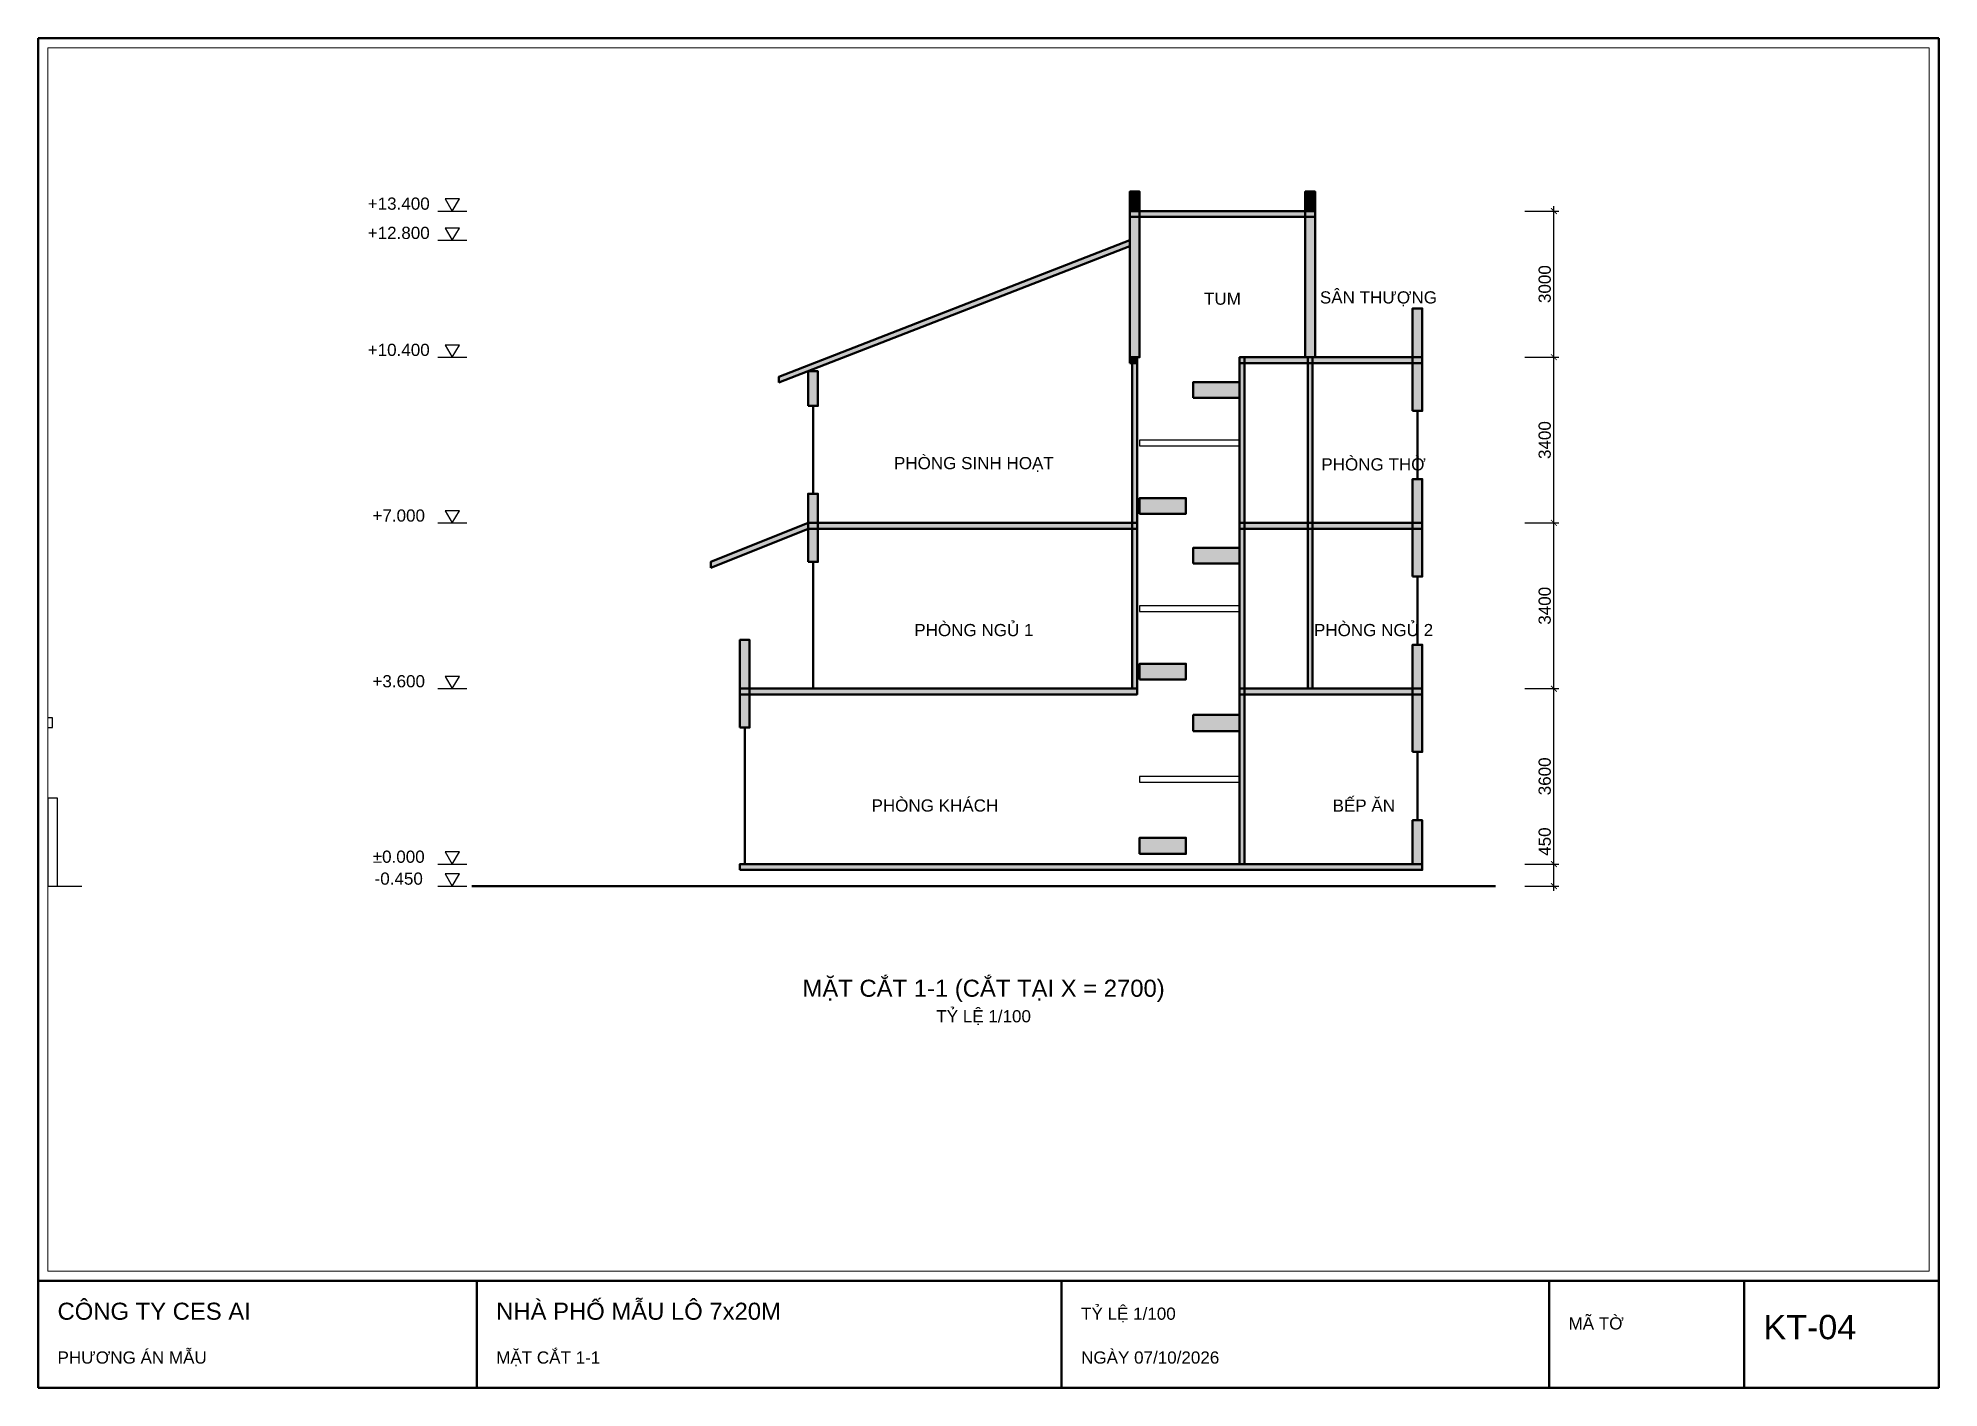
# Paper-space layout 'KT-04' of a CAD drawing. Header units: millimetres. Extents: x 20 to 410, y 10 to 287.
# The model-space entities are those that its viewports show. They can reach past a viewport. Long polylines and large blocks are cut down to what shows.
import ezdxf

# ---------------------------------------------------------------- set-up
doc = ezdxf.new("R2010")
doc.units = ezdxf.units.MM
doc.header["$LTSCALE"] = 50
for name, color, linetype, lineweight in [('CHU', 7, 'Continuous', 18), ('KHUNG', 7, 'Continuous', 50), ('KICH-THUOC', 3, 'Continuous', 13), ('MAT-CAT', 7, 'Continuous', 50), ('MAT-DUNG', 7, 'Continuous', 25)]:
    doc.layers.add(name, color=color, linetype=linetype, lineweight=lineweight)
doc.styles.add('ARIAL', font='arial.ttf')
doc.styles.get("Standard").update_dxf_attribs({"font": 'arial.ttf'})
doc.dimstyles.new('ISO-25', dxfattribs={"dimtxt": 2.5, "dimasz": 2.5, "dimexe": 1.25, "dimexo": 0.625, "dimtad": 1, "dimtxsty": 'Standard', "dimcen": 2.5, "dimadec": 0, "dimazin": 0, "dimtfac": 1, "dimtmove": 0, "dimatfit": 3, "dimfxl": 1, "dimarcsym": 0})

# ---------------------------------------------------------------- blocks, each defined once
blk = doc.blocks.new('_ArchTick')
at = {"color": 0, "linetype": 'ByBlock', "const_width": 0.15}
blk.add_lwpolyline([(-0.5, -0.5), (0.5, 0.5)], dxfattribs=at)
blk = doc.blocks.new('*D485')
at = {"layer": 'Defpoints', "color": 0, "transparency": 16777216}
for p in [(61000, -25000), (61700, -25000), (61000, -25450)]:
    blk.add_point(p, dxfattribs=at)
at = {"layer": 'KICH-THUOC', "color": 0, "lineweight": -2, "transparency": 16777216}
for p, q in [((61700, -25000), (61700, -24198)), ((61100, -25000), (61800, -25000)), ((61700, -25550), (61700, -25000)), ((61100, -25450), (61800, -25450))]:
    blk.add_line(p, q, dxfattribs=at)
at = {"layer": 'KICH-THUOC', "color": 0, "lineweight": -2, "transparency": 16777216, "xscale": 120, "yscale": 120, "zscale": 120}
for p, rotation in [((61700, -25000), 90), ((61700, -25450), 270)]:
    blk.add_blockref('_ArchTick', p, dxfattribs=dict(at, rotation=rotation))
at = {"layer": 'KICH-THUOC', "color": 0, "transparency": 16777216, "insert": (61512, -24539), "char_height": 250, "attachment_point": 5, "rotation": 90, "style": 'ARIAL'}
blk.add_mtext('450', dxfattribs=at)
blk = doc.blocks.new('*D486')
at = {"layer": 'Defpoints', "color": 0, "transparency": 16777216}
for p in [(61000, -21400), (61700, -21400), (61000, -25000)]:
    blk.add_point(p, dxfattribs=at)
at = {"layer": 'KICH-THUOC', "color": 0, "lineweight": -2, "transparency": 16777216}
for p, q in [((61100, -21400), (61800, -21400)), ((61700, -25100), (61700, -21300)), ((61100, -25000), (61800, -25000))]:
    blk.add_line(p, q, dxfattribs=at)
at = {"layer": 'KICH-THUOC', "color": 0, "lineweight": -2, "transparency": 16777216, "xscale": 120, "yscale": 120, "zscale": 120}
for p, rotation in [((61700, -21400), 90), ((61700, -25000), 270)]:
    blk.add_blockref('_ArchTick', p, dxfattribs=dict(at, rotation=rotation))
at = {"layer": 'KICH-THUOC', "color": 0, "transparency": 16777216, "insert": (61512, -23200), "char_height": 250, "attachment_point": 5, "rotation": 90, "style": 'ARIAL'}
blk.add_mtext('3600', dxfattribs=at)
blk = doc.blocks.new('*D487')
at = {"layer": 'Defpoints', "color": 0, "transparency": 16777216}
for p in [(61000, -18000), (61700, -18000), (61000, -21400)]:
    blk.add_point(p, dxfattribs=at)
at = {"layer": 'KICH-THUOC', "color": 0, "lineweight": -2, "transparency": 16777216}
for p, q in [((61700, -21500), (61700, -17900)), ((61100, -18000), (61800, -18000)), ((61100, -21400), (61800, -21400))]:
    blk.add_line(p, q, dxfattribs=at)
at = {"layer": 'KICH-THUOC', "color": 0, "lineweight": -2, "transparency": 16777216, "xscale": 120, "yscale": 120, "zscale": 120}
for p, rotation in [((61700, -18000), 90), ((61700, -21400), 270)]:
    blk.add_blockref('_ArchTick', p, dxfattribs=dict(at, rotation=rotation))
at = {"layer": 'KICH-THUOC', "color": 0, "transparency": 16777216, "insert": (61512, -19700), "char_height": 250, "attachment_point": 5, "rotation": 90, "style": 'ARIAL'}
blk.add_mtext('3400', dxfattribs=at)
blk = doc.blocks.new('*D488')
at = {"layer": 'Defpoints', "color": 0, "transparency": 16777216}
for p in [(61000, -14600), (61700, -14600), (61000, -18000)]:
    blk.add_point(p, dxfattribs=at)
at = {"layer": 'KICH-THUOC', "color": 0, "lineweight": -2, "transparency": 16777216}
for p, q in [((61100, -14600), (61800, -14600)), ((61700, -18100), (61700, -14500)), ((61100, -18000), (61800, -18000))]:
    blk.add_line(p, q, dxfattribs=at)
at = {"layer": 'KICH-THUOC', "color": 0, "lineweight": -2, "transparency": 16777216, "xscale": 120, "yscale": 120, "zscale": 120}
for p, rotation in [((61700, -14600), 90), ((61700, -18000), 270)]:
    blk.add_blockref('_ArchTick', p, dxfattribs=dict(at, rotation=rotation))
at = {"layer": 'KICH-THUOC', "color": 0, "transparency": 16777216, "insert": (61512, -16300), "char_height": 250, "attachment_point": 5, "rotation": 90, "style": 'ARIAL'}
blk.add_mtext('3400', dxfattribs=at)
blk = doc.blocks.new('*D489')
at = {"layer": 'Defpoints', "color": 0, "transparency": 16777216}
for p in [(61000, -11600), (61700, -11600), (61000, -14600)]:
    blk.add_point(p, dxfattribs=at)
at = {"layer": 'KICH-THUOC', "color": 0, "lineweight": -2, "transparency": 16777216}
for p, q in [((61100, -11600), (61800, -11600)), ((61700, -14700), (61700, -11500)), ((61100, -14600), (61800, -14600))]:
    blk.add_line(p, q, dxfattribs=at)
at = {"layer": 'KICH-THUOC', "color": 0, "lineweight": -2, "transparency": 16777216, "xscale": 120, "yscale": 120, "zscale": 120}
for p, rotation in [((61700, -11600), 90), ((61700, -14600), 270)]:
    blk.add_blockref('_ArchTick', p, dxfattribs=dict(at, rotation=rotation))
at = {"layer": 'KICH-THUOC', "color": 0, "transparency": 16777216, "insert": (61512, -13100), "char_height": 250, "attachment_point": 5, "rotation": 90, "style": 'ARIAL'}
blk.add_mtext('3000', dxfattribs=at)

msp = doc.modelspace()

# ---------------------------------------------------------------- hatches: boundary and pattern name
at = {"layer": 'MAT-CAT'}
for points in [[(53000, -11600), (53200, -11600), (53200, -11200), (53000, -11200)], [(56600, -11600), (56800, -11600), (56800, -11200), (56600, -11200)], [(53000, -11720), (56800, -11720), (56800, -11600), (53000, -11600)], [(53000, -14600), (53200, -14600), (53200, -11600), (53000, -11600)], [(56600, -14600), (56800, -14600), (56800, -11600), (56600, -11600)], [(45800, -15120), (45800, -15000), (53000, -12200), (53000, -12320)], [(58800, -14600), (59000, -14600), (59000, -13600), (58800, -13600)], [(53000, -14720), (53150, -14720), (53150, -14600), (53000, -14600)], [(53050, -18000), (53150, -18000), (53150, -14600), (53050, -14600)], [(55250, -14720), (59000, -14720), (59000, -14600), (55250, -14600)], [(55250, -18000), (55350, -18000), (55350, -14600), (55250, -14600)], [(56650, -18000), (56750, -18000), (56750, -14600), (56650, -14600)], [(58800, -15700), (59000, -15700), (59000, -14600), (58800, -14600)], [(46400, -15600), (46600, -15600), (46600, -14886.7), (46400, -14886.7)], [(54300, -15430), (55250, -15430), (55250, -15110), (54300, -15110)], [(58800, -18000), (59000, -18000), (59000, -17100), (58800, -17100)], [(46400, -18000), (46600, -18000), (46600, -17400), (46400, -17400)], [(53200, -17810), (54150, -17810), (54150, -17490), (53200, -17490)], [(44400, -18920), (44400, -18800), (46400, -18000), (46400, -18120)], [(46400, -18120), (53150, -18120), (53150, -18000), (46400, -18000)], [(46400, -18800), (46600, -18800), (46600, -18000), (46400, -18000)], [(53050, -21400), (53150, -21400), (53150, -18000), (53050, -18000)], [(55250, -18120), (59000, -18120), (59000, -18000), (55250, -18000)], [(55250, -21400), (55350, -21400), (55350, -18000), (55250, -18000)], [(56650, -21400), (56750, -21400), (56750, -18000), (56650, -18000)], [(58800, -19100), (59000, -19100), (59000, -18000), (58800, -18000)], [(54300, -18830), (55250, -18830), (55250, -18510), (54300, -18510)], [(45000, -21400), (45200, -21400), (45200, -20400), (45000, -20400)], [(58800, -21400), (59000, -21400), (59000, -20500), (58800, -20500)], [(53200, -21210), (54150, -21210), (54150, -20890), (53200, -20890)], [(45000, -21520), (53150, -21520), (53150, -21400), (45000, -21400)], [(45000, -22200), (45200, -22200), (45200, -21400), (45000, -21400)], [(55250, -21520), (59000, -21520), (59000, -21400), (55250, -21400)], [(55250, -25000), (55350, -25000), (55350, -21400), (55250, -21400)], [(58800, -22700), (59000, -22700), (59000, -21400), (58800, -21400)], [(54300, -22270), (55250, -22270), (55250, -21940), (54300, -21940)], [(58800, -25000), (59000, -25000), (59000, -24100), (58800, -24100)], [(53200, -24790), (54150, -24790), (54150, -24460), (53200, -24460)], [(45000, -25120), (59000, -25120), (59000, -25000), (45000, -25000)]]:
    msp.add_hatch(color=256, dxfattribs=at).paths.add_polyline_path(points)

# ---------------------------------------------------------------- linework, layer by layer
for p, q in [((46500, -17400), (46500, -15600)), ((58900, -17100), (58900, -15700)), ((46500, -21400), (46500, -18800)), ((58900, -20500), (58900, -19100)), ((45100, -25000), (45100, -22200)), ((58900, -24100), (58900, -22700)), ((39500, -25450), (60500, -25450))]:
    msp.add_line(p, q, dxfattribs=at)
for points in [[(53000, -11600), (53200, -11600), (53200, -11200), (53000, -11200)], [(56600, -11600), (56800, -11600), (56800, -11200), (56600, -11200)], [(53000, -11720), (56800, -11720), (56800, -11600), (53000, -11600)], [(53000, -14600), (53200, -14600), (53200, -11600), (53000, -11600)], [(56600, -14600), (56800, -14600), (56800, -11600), (56600, -11600)], [(45800, -15120), (45800, -15000), (53000, -12200), (53000, -12320)], [(58800, -14600), (59000, -14600), (59000, -13600), (58800, -13600)], [(53000, -14720), (53150, -14720), (53150, -14600), (53000, -14600)], [(53050, -18000), (53150, -18000), (53150, -14600), (53050, -14600)], [(55250, -14720), (59000, -14720), (59000, -14600), (55250, -14600)], [(55250, -18000), (55350, -18000), (55350, -14600), (55250, -14600)], [(56650, -18000), (56750, -18000), (56750, -14600), (56650, -14600)], [(56800, -14600), (59000, -14600), (59000, -14600), (56800, -14600)], [(58800, -15700), (59000, -15700), (59000, -14600), (58800, -14600)], [(46400, -15600), (46600, -15600), (46600, -14886.7), (46400, -14886.7)], [(54300, -15430), (55250, -15430), (55250, -15110), (54300, -15110)], [(58800, -18000), (59000, -18000), (59000, -17100), (58800, -17100)], [(46400, -18000), (46600, -18000), (46600, -17400), (46400, -17400)], [(53200, -17810), (54150, -17810), (54150, -17490), (53200, -17490)], [(44400, -18920), (44400, -18800), (46400, -18000), (46400, -18120)], [(46400, -18120), (53150, -18120), (53150, -18000), (46400, -18000)], [(46400, -18800), (46600, -18800), (46600, -18000), (46400, -18000)], [(53050, -21400), (53150, -21400), (53150, -18000), (53050, -18000)], [(55250, -18120), (59000, -18120), (59000, -18000), (55250, -18000)], [(55250, -21400), (55350, -21400), (55350, -18000), (55250, -18000)], [(56650, -21400), (56750, -21400), (56750, -18000), (56650, -18000)], [(58800, -19100), (59000, -19100), (59000, -18000), (58800, -18000)], [(54300, -18830), (55250, -18830), (55250, -18510), (54300, -18510)], [(45000, -21400), (45200, -21400), (45200, -20400), (45000, -20400)], [(58800, -21400), (59000, -21400), (59000, -20500), (58800, -20500)], [(53200, -21210), (54150, -21210), (54150, -20890), (53200, -20890)], [(45000, -21520), (53150, -21520), (53150, -21400), (45000, -21400)], [(45000, -22200), (45200, -22200), (45200, -21400), (45000, -21400)], [(55250, -21520), (59000, -21520), (59000, -21400), (55250, -21400)], [(55250, -25000), (55350, -25000), (55350, -21400), (55250, -21400)], [(58800, -22700), (59000, -22700), (59000, -21400), (58800, -21400)], [(54300, -22270), (55250, -22270), (55250, -21940), (54300, -21940)], [(58800, -25000), (59000, -25000), (59000, -24100), (58800, -24100)], [(53200, -24790), (54150, -24790), (54150, -24460), (53200, -24460)], [(45000, -25120), (59000, -25120), (59000, -25000), (45000, -25000)]]:
    msp.add_lwpolyline(points, close=True, dxfattribs=at)
at = {"layer": 'MAT-DUNG'}
for p, q in [((38800, -11600), (39400, -11600)), ((38800, -12200), (39400, -12200)), ((38800, -14600), (39400, -14600)), ((38800, -18000), (39400, -18000)), ((38800, -21400), (39400, -21400)), ((38800, -25000), (39400, -25000)), ((10500, -25450), (31500, -25450)), ((38800, -25450), (39400, -25450))]:
    msp.add_line(p, q, dxfattribs=at)
for points in [[(38950, -11350), (39100, -11600), (39250, -11350)], [(38950, -11950), (39100, -12200), (39250, -11950)], [(38950, -14350), (39100, -14600), (39250, -14350)], [(53200, -16420), (55250, -16420), (55250, -16300), (53200, -16300)], [(38950, -17750), (39100, -18000), (39250, -17750)], [(53200, -19820), (55250, -19820), (55250, -19700), (53200, -19700)], [(38950, -21150), (39100, -21400), (39250, -21150)], [(30900, -22200), (30900, -22000), (26000, -21800), (26000, -22000)], [(30550, -25450), (30700, -25450), (30700, -22200), (30550, -22200)], [(30550, -25450), (30700, -25450), (30700, -22200), (30550, -22200)], [(53200, -23320), (55250, -23320), (55250, -23200), (53200, -23200)], [(30800, -25450), (31000, -25450), (31000, -23650), (30800, -23650)], [(38950, -24750), (39100, -25000), (39250, -24750)], [(38950, -25200), (39100, -25450), (39250, -25200)]]:
    msp.add_lwpolyline(points, close=True, dxfattribs=at)

# ---------------------------------------------------------------- texts
at = {"layer": 'CHU', "attachment_point": 5, "style": 'ARIAL'}
for s, insert, char_height in [('+13.400', (38000, -11450), 250), ('+12.800', (38000, -12050), 250), ('SÂN THƯỢNG', (58100, -13400), 250), ('TUM', (54900, -13400), 250), ('+10.400', (38000, -14450), 250), ('PHÒNG SINH HOẠT', (49800, -16800), 250), ('PHÒNG THỜ', (58000, -16800), 250), ('+7.000', (38000, -17850), 250), ('PHÒNG NGỦ 1', (49800, -20200), 250), ('PHÒNG NGỦ 2', (58000, -20200), 250), ('+3.600', (38000, -21250), 250), ('PHÒNG KHÁCH', (49000, -23800), 250), ('BẾP ĂN', (57800, -23800), 250), ('±0.000', (38000, -24850), 250), ('-0.450', (38000, -25300), 250), ('MẶT CẮT 1-1 (CẮT TẠI X = 2700)', (50000, -27600), 350), ('TỶ LỆ 1/100', (50000, -28150), 250)]:
    msp.add_mtext(s, dxfattribs=dict(at, insert=insert, char_height=char_height))

# ---------------------------------------------------------------- dimensions: what is measured, and where the dimension line sits
at = {"layer": 'KICH-THUOC'}
for base, p1, p2, picture, middle in [((61700, -11600), (61000, -14600), (61000, -11600), '*D489', (61512.3, -13100)), ((61700, -14600), (61000, -18000), (61000, -14600), '*D488', (61512.3, -16300)), ((61700, -18000), (61000, -21400), (61000, -18000), '*D487', (61512.3, -19700)), ((61700, -21400), (61000, -25000), (61000, -21400), '*D486', (61512.3, -23200)), ((61700, -25000), (61000, -25450), (61000, -25000), '*D485', (61512.4, -24539.2))]:
    dim = msp.add_linear_dim(base=base, p1=p1, p2=p2, angle=90, dimstyle='ISO-25', override={"dimtxt": 250, "dimasz": 120, "dimexe": 100, "dimexo": 100, "dimgap": 60, "dimtad": 1, "dimtih": 0, "dimtoh": 0, "dimdec": 0, "dimtxsty": 'ARIAL', "dimblk1": 'ArchTick', "dimblk2": 'ArchTick', "dimsah": 1, "dimdle": 100}, dxfattribs=at)
    dim.commit()
    dim.dimension.update_dxf_attribs({"geometry": picture, "text_midpoint": middle})

psp = doc.layouts.new('KT-04')

# ---------------------------------------------------------------- linework, layer by layer
at = {"layer": 'KHUNG'}
for p, q in [((410, 287), (20, 287)), ((20, 287), (20, 10)), ((410, 10), (410, 287)), ((20, 32), (410, 32)), ((110, 10), (110, 32)), ((230, 10), (230, 32)), ((330, 10), (330, 32)), ((370, 10), (370, 32)), ((20, 10), (410, 10))]:
    psp.add_line(p, q, dxfattribs=at)

# ---------------------------------------------------------------- texts
at = {"layer": 'KHUNG', "style": 'ARIAL'}
for s, height, p in [('CÔNG TY CES AI', 3.5, (24, 24)), ('NHÀ PHỐ MẪU LÔ 7x20M', 3.5, (114, 24)), ('TỶ LỆ 1/100', 2.5, (234, 24)), ('MÃ TỜ', 2.5, (334, 22)), ('KT-04', 5, (374, 20)), ('PHƯƠNG ÁN MẪU', 2.5, (24, 15)), ('MẶT CẮT 1-1', 2.5, (114, 15)), ('NGÀY 07/10/2026', 2.5, (234, 15))]:
    psp.add_text(s, height=height, dxfattribs=at).set_placement(p)

# ---------------------------------------------------------------- viewports
at = {"layer": 'KHUNG'}
psp.add_viewport(center=(215, 159.5), size=(386, 251), view_center_point=(50100, -20800), view_height=25100, dxfattribs=at)

doc.saveas('drawing.dxf')
